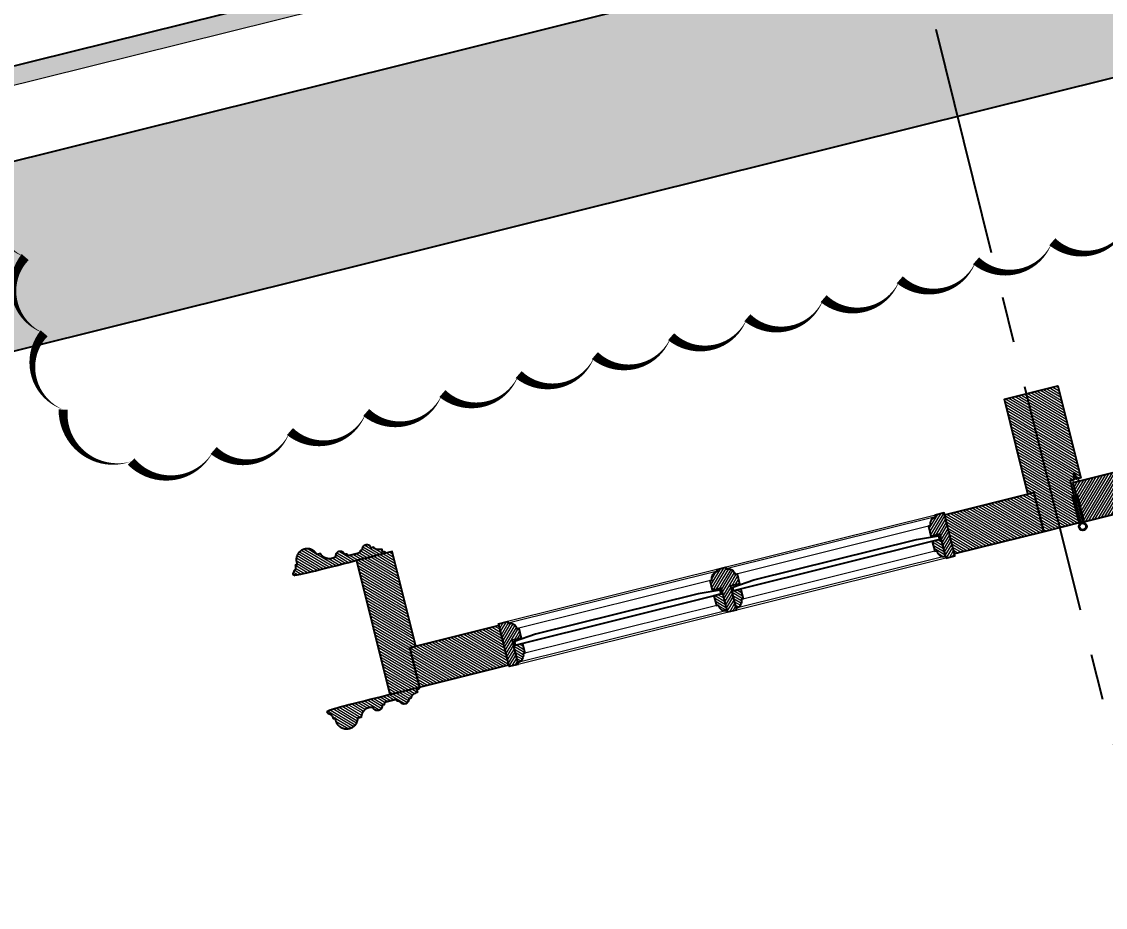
# Model space of a CAD drawing. Header units: inches. Extents: x 122939 to 389145, y 29603 to 574065.
# Drawn here: x 336200 to 337377, y 512353 to 513315 of the extents above; entities that cross this region are included whole.
import ezdxf

# ---------------------------------------------------------------- set-up
doc = ezdxf.new("R2010")
doc.units = ezdxf.units.IN
doc.header["$MEASUREMENT"] = 0
doc.linetypes.add('CENTER', pattern=[2, 1.25, -0.25, 0.25, -0.25])
for name, color, linetype in [('A-DIMESNION-1', 7, 'Continuous'), ('A-TEXT', 7, 'Continuous'), ('CQ marble hatch', 8, 'Continuous'), ('CQ Wall plan', 3, 'Continuous'), ('CQ wall section', 5, 'Continuous'), ('FURNITURE', 252, 'Continuous'), ('hatch', 8, 'Continuous'), ('Layer7', 8, 'Continuous')]:
    doc.layers.add(name, color=color, linetype=linetype)
doc.layers.add('CQ Marble', color=6, linetype='Continuous', lineweight=0)
doc.styles.add('romans', font='romans.shx')
doc.styles.get("Standard").update_dxf_attribs({"font": 'arial.ttf'})
doc.dimstyles.new('CQ Anno', dxfattribs={"dimscale": 40, "dimtxt": 2.2, "dimasz": 300, "dimexe": 1, "dimexo": 0.5, "dimgap": 0.5, "dimtad": 1, "dimrnd": 1, "dimdsep": 46, "dimtxsty": 'Standard', "dimblk": 'DOTSMALL', "dimcen": 0.0025, "dimdle": 0.5, "dimclrd": 8, "dimclre": 8, "dimclrt": 2, "dimazin": 2, "dimtfac": 1, "dimtix": 1, "dimtmove": 1, "dimatfit": 0, "dimfxl": 50, "dimtolj": 1, "dimtzin": 0, "dimlwd": -1, "dimarcsym": 1})
pattern_1 = [(148.971423, (333967.5382, 505888.1026), (-1.2886638, -2.1422758), [])]
pattern_2 = [(148.971423, (334930.805, 506127.7618), (-1.2886638, -2.1422758), [])]
pattern_3 = [(135, (247.5, 0), (-1.76776695, -1.76776695), [])]

# ---------------------------------------------------------------- blocks, each defined once
blk = doc.blocks.new('section a and b')
at = {"layer": 'CQ marble hatch', "ltscale": 1000}
h = blk.add_hatch(dxfattribs=at)
h.set_pattern_fill('ANSI36', color=256, scale=25, angle=-90, style=0)
h.set_pattern_definition([(315, (-98336.9395, 75766.195), (6.0766989, -1.65728152), [7.8125, -1.5625, 0, -1.5625])])
h.paths.add_polyline_path([(126942.6, -29210.5), (118702.1, -29210.5), (118702.1, -29190.5), (126942.6, -29190.5)])
at = {"layer": 'Layer7', "ltscale": 300}
h = blk.add_hatch(dxfattribs=at)
h.set_pattern_fill('AR-CONC', color=256, scale=10, style=0)
h.set_pattern_definition([(130, (126882.56, -934.096), (-71.72602, -6.27521), [7.5, -82.5]), (185, (126882.56, -934.096), (13.87513, 75.21921), [6, -66]), (79.5486, (126876.58, -934.62), (-57.85094, 68.94395), [6.37402, -70.11421]), (133.8158, (126882.56, -914.1), (-106.7241, -16.5519), [11.25, -123.75]), (83.3644, (126873.67, -915.47), (-93.46627, 97.4118), [9.56103, -105.1713]), (188.8158, (126882.56, -914.1), (-93.4662, 97.41186), [9, -99]), (159, (126872.56, -919.096), (-59.6907, -40.26189), [7.5, -82.5]), (214, (126872.56, -919.096), (-24.33153, 72.515), [6, -66]), (108.5486, (126867.586, -922.45), (-84.02226, 32.25305), [6.37402, -70.11421]), (142.5, (126882.56, -934.096), (-1.215986, 33.289385), [0, -65.2, 0, -67, 0, -66.25]), (172.5, (126882.56, -934.096), (-26.306954, 39.44117), [0, -38.2, 0, -63.7, 0, -25.25]), (212.5, (126904.86, -934.096), (-53.382244, -2.255487), [0, -25, 0, -78, 0, -103.5]), (222.5, (126914.86, -934.096), (-58.31862, 10.0105), [0, -32.5, 0, -51.8, 0, -73.5])])
h.paths.add_polyline_path([(118702.1, -29290.5), (126942.6, -29290.5), (126942.6, -29490.5), (118702.1, -29490.5)])
at = {"layer": 'CQ Marble'}
for p, q in [((118702.1, -29190.5, 0), (126942.6, -29190.5, 0)), ((118702.1, -29210.5, 0), (126942.6, -29210.5, 0))]:
    blk.add_line(p, q, dxfattribs=at)
at = {"layer": 'CQ Wall plan'}
blk.add_line((118702.1, -29290.5, 0), (126942.6, -29290.5, 0), dxfattribs=at)
blk.add_lwpolyline([(118702.1, -29490.5), (118702.1, -29490.5), (126942.6, -29490.5)], dxfattribs=at)
blk = doc.blocks.new('_DotSmall')
at = {"color": 0, "linetype": 'ByBlock', "const_width": 0.5}
blk.add_lwpolyline([(-0.0625, 0, 1), (0.0625, 0, 1)], format="xyb", close=True, dxfattribs=at)
blk = doc.blocks.new('*D285')
at = {"layer": 'A-DIMESNION-1', "color": 8, "lineweight": -2, "ltscale": 0.05, "transparency": 16777216}
for p, q in [((336598.7, 519154.1), (331167.4, 517802.8)), ((334379.5, 512815.8), (332523.1, 512354))]:
    blk.add_line(p, q, dxfattribs=at)
at = {"layer": 'A-DIMESNION-1', "color": 8, "ltscale": 0.05, "transparency": 16777216}
blk.add_line((332564.3, 512353.9), (331203.8, 517822.2), dxfattribs=at)
at = {"layer": 'Defpoints', "color": 0, "linetype": 'Continuous', "ltscale": 0.05, "transparency": 16777216}
for p in [(336618.1, 519159, 0), (331206.2, 517812.5), (334398.9, 512820.7)]:
    blk.add_point(p, dxfattribs=at)
at = {"layer": 'A-DIMESNION-1', "color": 8, "linetype": 'Continuous', "ltscale": 0.05, "transparency": 16777216, "xscale": 20, "yscale": 20, "zscale": 20}
for p, rotation in [((331206.2, 517812.5), 103.9714232843947), ((332561.9, 512363.6), 283.9714232843947)]:
    blk.add_blockref('_DotSmall', p, dxfattribs=dict(at, rotation=rotation))
at = {"layer": 'A-DIMESNION-1', "color": 2, "linetype": 'Continuous', "ltscale": 0.05, "transparency": 16777216, "insert": (331911.7, 515094.9), "char_height": 44, "attachment_point": 5, "rotation": 283.9714}
blk.add_mtext('\\A1;5615', dxfattribs=at)
blk = doc.blocks.new('A$C276B60FF')
at = {"layer": 'FURNITURE', "color": 0, "lineweight": 5}
for p, q in [((4, -4.7, -468.2), (5.3, -3.4, -468.2)), ((4, -6.4, -468.2), (5.2, -5.2, -468.2)), ((5.2, -4.4, -468.2), (4.2, -4.9, -468.2)), ((5.1, -6.2, -468.2), (4.2, -6.6, -468.2)), ((8, -4.7, -468.2), (6.7, -3.4, -468.2)), ((6.8, -4.4, -468.2), (7.9, -4.9, -468.2)), ((8, -6.4, -468.2), (6.9, -5.2, -468.2)), ((6.9, -6.2, -468.2), (7.9, -6.6, -468.2))]:
    blk.add_line(p, q, dxfattribs=at)
at = {"layer": 'FURNITURE', "color": 0, "lineweight": 5, "elevation": -468.2}
for points in [[(3, -9.9), (3, -7.9, -0.371091), (3.5, -7.4, -0.011049), (5, -7.3, -0.011049)], [(7, -7.3, -0.01116), (8.5, -7.4, -0.382087), (9, -7.9), (9, -9, -0.302252), (8.7, -9.5, -0.080721), (3.5, -10.4, -0.418), (3, -9.9)], [(6.7, -3.4), (6.7, -2.9, 0.873613), (5.4, -3), (5.3, -3.4)]]:
    blk.add_lwpolyline(points, format="xyb", dxfattribs=at)
for points in [[(5.1, -6.2), (5, -7.3)], [(5.2, -4.4), (5.2, -5.2)], [(6.9, -5.2), (6.8, -4.4)], [(7, -7.3), (6.9, -6.2)]]:
    blk.add_lwpolyline(points, dxfattribs=at)
at = {"layer": 'FURNITURE', "color": 0, "lineweight": 5}
for centre, start, end in [((4.1, -4.8, -468.2), 141.1325, 292.0729), ((4.1, -6.5, -468.2), 141.1325, 292.0729), ((7.9, -4.8, -468.2), 247.9271, 38.8675), ((7.9, -6.5, -468.2), 247.9271, 38.8675)]:
    blk.add_arc(centre, 0.1, start, end, dxfattribs=at)
blk = doc.blocks.new('french door top')
at = {"lineweight": 0}
h = blk.add_hatch(dxfattribs=at)
h.set_pattern_fill('ANSI31', color=8, scale=20, angle=90)
h.paths.add_polyline_path([(5903.7, 5862.5), (6003.7, 5862.5), (6003.7, 5906.5), (5903.7, 5906.5)])
h = blk.add_hatch(dxfattribs=at)
h.set_pattern_fill('ANSI31', color=8, scale=20)
h.paths.add_polyline_path([(6003.7, 5860.5), (6013.7, 5860.5), (6013.7, 5887.5), (6023.7, 5887.5), (6023.7, 5898.5), (6021.7, 5898.5, 0.414214), (6013.7, 5906.5), (6013.7, 5908.5), (6003.7, 5908.5)])
h = blk.add_hatch(dxfattribs=at)
h.set_pattern_fill('ANSI31', color=8, scale=20)
edge = h.paths.add_edge_path()
edge.add_line((6251.2, 5860.5), (6251.2, 5887.5))
edge.add_line((6251.2, 5887.5), (6241.2, 5887.5))
edge.add_line((6241.2, 5887.5), (6241.2, 5898.5))
edge.add_line((6241.2, 5898.5), (6243.2, 5898.5))
edge.add_arc((6251.2, 5898.5), 8, 90, 180, ccw=False)
edge.add_line((6251.2, 5906.5), (6251.2, 5908.5))
edge.add_line((6251.2, 5908.5), (6261.2, 5908.5))
edge.add_line((6261.2, 5908.5), (6261.2, 5906.5))
edge.add_arc((6261.2, 5898.5), 8, 0, 90, ccw=False)
edge.add_line((6269.2, 5898.5), (6271.2, 5898.5))
edge.add_line((6271.2, 5898.5), (6271.2, 5887.5))
edge.add_line((6271.2, 5887.5), (6261.2, 5887.5))
edge.add_line((6261.2, 5887.5), (6261.2, 5860.5))
edge.add_line((6261.2, 5860.5), (6251.2, 5860.5))
h = blk.add_hatch(dxfattribs=at)
h.set_pattern_fill('ANSI31', color=8, scale=20)
h.set_pattern_definition([(45, (247.5, 0), (-1.76776695, 1.76776695), [])])
edge = h.paths.add_edge_path()
edge.add_line((6498.7, 5860.5), (6498.7, 5887.5))
edge.add_line((6498.7, 5887.5), (6488.7, 5887.5))
edge.add_line((6488.7, 5887.5), (6488.7, 5898.5))
edge.add_line((6488.7, 5898.5), (6490.7, 5898.5))
edge.add_arc((6498.7, 5898.5), 8, 90, 180, ccw=False)
edge.add_line((6498.7, 5906.5), (6498.7, 5908.5))
edge.add_line((6498.7, 5908.5), (6508.7, 5908.5))
edge.add_line((6508.7, 5908.5), (6508.7, 5906.5))
edge.add_arc((6508.7, 5898.5), 8, 0, 90, ccw=False)
edge.add_line((6516.7, 5898.5), (6518.7, 5898.5))
edge.add_line((6518.7, 5898.5), (6518.7, 5887.5))
edge.add_line((6518.7, 5887.5), (6508.7, 5887.5))
edge.add_line((6508.7, 5887.5), (6508.7, 5860.5))
edge.add_line((6508.7, 5860.5), (6498.7, 5860.5))
h = blk.add_hatch(dxfattribs=at)
h.set_pattern_fill('ANSI31', color=8, scale=20)
h.paths.add_polyline_path([(6736.2, 5898.5), (6738.2, 5898.5, -0.414214), (6746.2, 5906.5), (6746.2, 5908.5), (6756.2, 5908.5), (6756.2, 5860.5), (6746.2, 5860.5), (6746.2, 5887.5), (6736.2, 5887.5)])
h = blk.add_hatch(dxfattribs=at)
h.set_pattern_fill('ANSI31', color=8, scale=20, angle=90)
edge = h.paths.add_edge_path()
edge.add_line((6856.2, 5862.5), (6756.2, 5862.5))
edge.add_line((6756.2, 5862.5), (6756.2, 5906.5))
edge.add_line((6756.2, 5906.5), (6855.8, 5906.5))
edge.add_line((6855.8, 5906.5), (6855.8, 5862.5))
h = blk.add_hatch(dxfattribs=at)
h.set_pattern_fill('ANSI31', color=8, scale=20, angle=90)
h.paths.add_polyline_path([(6023.7, 5881.5), (6013.7, 5881.5), (6013.7, 5862.5, 0.414214), (6021.7, 5870.5), (6023.7, 5870.5)])
h = blk.add_hatch(dxfattribs=at)
h.set_pattern_fill('ANSI31', color=8, scale=20, angle=90)
edge = h.paths.add_edge_path()
edge.add_line((6251.2, 5862.5), (6251.2, 5881.5))
edge.add_line((6251.2, 5881.5), (6241.2, 5881.5))
edge.add_line((6241.2, 5881.5), (6241.2, 5870.5))
edge.add_line((6241.2, 5870.5), (6243.2, 5870.5))
edge.add_arc((6251.2, 5870.5), 8, 180, 270)
h = blk.add_hatch(dxfattribs=at)
h.set_pattern_fill('ANSI31', color=8, scale=20, angle=90)
edge = h.paths.add_edge_path()
edge.add_line((6261.2, 5862.5), (6261.2, 5881.5))
edge.add_line((6261.2, 5881.5), (6271.2, 5881.5))
edge.add_line((6271.2, 5881.5), (6271.2, 5870.5))
edge.add_line((6271.2, 5870.5), (6269.2, 5870.5))
edge.add_arc((6261.2, 5870.5), 8, -90, 0, ccw=False)
h = blk.add_hatch(dxfattribs=at)
h.set_pattern_fill('ANSI31', color=8, scale=20, angle=90)
h.set_pattern_definition(pattern_3)
edge = h.paths.add_edge_path()
edge.add_line((6498.7, 5862.5), (6498.7, 5881.5))
edge.add_line((6498.7, 5881.5), (6488.7, 5881.5))
edge.add_line((6488.7, 5881.5), (6488.7, 5870.5))
edge.add_line((6488.7, 5870.5), (6490.7, 5870.5))
edge.add_arc((6498.7, 5870.5), 8, 180, 270)
h = blk.add_hatch(dxfattribs=at)
h.set_pattern_fill('ANSI31', color=8, scale=20, angle=90)
h.set_pattern_definition(pattern_3)
edge = h.paths.add_edge_path()
edge.add_line((6508.7, 5862.5), (6508.7, 5881.5))
edge.add_line((6508.7, 5881.5), (6518.7, 5881.5))
edge.add_line((6518.7, 5881.5), (6518.7, 5870.5))
edge.add_line((6518.7, 5870.5), (6516.7, 5870.5))
edge.add_arc((6508.7, 5870.5), 8, -90, 0, ccw=False)
h = blk.add_hatch(dxfattribs=at)
h.set_pattern_fill('ANSI31', color=8, scale=20, angle=90)
h.paths.add_polyline_path([(6736.2, 5881.5), (6746.2, 5881.5), (6746.2, 5862.5, -0.414214), (6738.2, 5870.5), (6736.2, 5870.5)])
at = {"color": 8, "lineweight": 0}
for p, q in [((6746.2, 5908.5), (6013.7, 5908.5)), ((6251.2, 5906.5), (6013.7, 5906.5)), ((6243.2, 5898.5), (6021.7, 5898.5)), ((6498.7, 5906.5), (6261.2, 5906.5)), ((6490.7, 5898.5), (6269.2, 5898.5)), ((6746.2, 5906.5), (6508.7, 5906.5)), ((6736.2, 5898.5), (6516.7, 5898.5)), ((6251.2, 5862.5), (6013.7, 5862.5)), ((6243.2, 5870.5), (6021.7, 5870.5)), ((6498.7, 5862.5), (6261.2, 5862.5)), ((6490.7, 5870.5), (6269.2, 5870.5)), ((6746.2, 5862.5), (6508.7, 5862.5)), ((6736.2, 5870.5), (6516.7, 5870.5)), ((6746.2, 5860.5), (6013.7, 5860.5))]:
    blk.add_line(p, q, dxfattribs=at)
at = {"color": 0, "lineweight": -2, "elevation": 0}
for points in [[(5903.7, 5862.5), (6003.7, 5862.5), (6003.7, 5906.5), (5903.7, 5906.5), (5903.7, 5862.5)], [(6856.2, 5862.5), (6756.2, 5862.5), (6756.2, 5906.5), (6855.8, 5906.5), (6855.8, 5862.5)]]:
    blk.add_lwpolyline(points, dxfattribs=at)
for points in [[(6013.7, 5860.5), (6003.7, 5860.5), (6003.7, 5908.5), (6013.7, 5908.5), (6013.7, 5906.5, -0.414214), (6021.7, 5898.5), (6023.7, 5898.5), (6023.7, 5887.5), (6013.7, 5887.5), (6013.7, 5860.5)], [(6746.2, 5860.5), (6756.2, 5860.5), (6756.2, 5908.5), (6746.2, 5908.5), (6746.2, 5906.5, 0.414214), (6738.2, 5898.5), (6736.2, 5898.5), (6736.2, 5887.5), (6746.2, 5887.5), (6746.2, 5860.5)], [(6013.7, 5862.5), (6013.7, 5881.5), (6023.7, 5881.5), (6023.7, 5870.5), (6021.7, 5870.5, -0.414214), (6013.7, 5862.5, 1)], [(6251.2, 5862.5), (6251.2, 5881.5), (6241.2, 5881.5), (6241.2, 5870.5), (6243.2, 5870.5, 0.414214), (6251.2, 5862.5, -1)], [(6261.2, 5862.5), (6261.2, 5881.5), (6271.2, 5881.5), (6271.2, 5870.5), (6269.2, 5870.5, -0.414214), (6261.2, 5862.5, 1)], [(6746.2, 5862.5), (6746.2, 5881.5), (6736.2, 5881.5), (6736.2, 5870.5), (6738.2, 5870.5, 0.414214), (6746.2, 5862.5, -1)]]:
    blk.add_lwpolyline(points, format="xyb", dxfattribs=at)
blk.add_lwpolyline([(6251.2, 5860.5), (6251.2, 5887.5), (6241.2, 5887.5), (6241.2, 5898.5), (6243.2, 5898.5, -0.414214), (6251.2, 5906.5), (6251.2, 5908.5), (6261.2, 5908.5), (6261.2, 5906.5, -0.414214), (6269.2, 5898.5), (6271.2, 5898.5), (6271.2, 5887.5), (6261.2, 5887.5), (6261.2, 5860.5)], format="xyb", close=True, dxfattribs=at)
at = {"color": 0, "lineweight": -2}
blk.add_lwpolyline([(6508.7, 5860.5), (6508.7, 5887.5), (6518.7, 5887.5), (6518.7, 5898.5), (6516.7, 5898.5, 0.414214), (6508.7, 5906.5), (6508.7, 5908.5), (6498.7, 5908.5), (6498.7, 5906.5, 0.414214), (6490.7, 5898.5), (6488.7, 5898.5), (6488.7, 5887.5), (6498.7, 5887.5), (6498.7, 5860.5)], format="xyb", close=True, dxfattribs=at)
at = {"color": 0, "elevation": 0}
for points in [[(6040, 5887.7), (6015.7, 5885.7), (6015.7, 5881.7), (6249.2, 5881.7), (6249.2, 5885.7), (6225, 5887.7)], [(6535, 5887.7), (6510.7, 5885.7), (6510.7, 5881.7), (6744.2, 5881.7), (6744.2, 5885.7), (6720, 5887.7)]]:
    blk.add_lwpolyline(points, close=True, dxfattribs=at)
at = {"color": 0}
blk.add_lwpolyline([(6287.5, 5887.7), (6263.2, 5885.7), (6263.2, 5881.7), (6496.7, 5881.7), (6496.7, 5885.7), (6472.5, 5887.7)], close=True, dxfattribs=at)
at = {"color": 0, "lineweight": -2}
for points in [[(6498.7, 5862.5), (6498.7, 5881.5), (6488.7, 5881.5), (6488.7, 5870.5), (6490.7, 5870.5, 0.414214), (6498.7, 5862.5, -1)], [(6508.7, 5862.5), (6508.7, 5881.5), (6518.7, 5881.5), (6518.7, 5870.5), (6516.7, 5870.5, -0.414214), (6508.7, 5862.5, 1)]]:
    blk.add_lwpolyline(points, format="xyb", dxfattribs=at)

msp = doc.modelspace()

# ---------------------------------------------------------------- hatches: boundary and pattern name
at = {"lineweight": 0}
h = msp.add_hatch(dxfattribs=at)
h.set_pattern_fill('ANSI31', color=8, scale=20, angle=103.971423)
h.set_pattern_definition(pattern_1)
h.paths.add_polyline_path([(337293.384, 512802.136), (337267.791, 512905), (337326.016, 512919.487), (337350.884, 512819.534), (337346.032, 512818.326), (337344.584, 512824.149), (337342.643, 512823.666), (337344.092, 512817.844), (337339.239, 512816.636), (337350.587, 512771.027), (337310.526, 512761.06), (337299.903, 512803.758)])
h = msp.add_hatch(dxfattribs=at)
h.set_pattern_fill('ANSI31', color=8, scale=20, angle=103.971423)
h.set_pattern_definition(pattern_1)
h.paths.add_polyline_path([(337310.526, 512761.06), (337213.485, 512736.916), (337202.861, 512779.614), (337299.903, 512803.758)])
h = msp.add_hatch(dxfattribs=at)
h.set_pattern_fill('ANSI31', color=8, scale=20, angle=13.971423)
h.set_pattern_definition([(58.971423, (333965.5147, 505887.5992), (-2.1422758, 1.2886638), [])])
h.paths.add_polyline_path([(337185.467, 512767.043), (337187.408, 512767.526, -0.41421356), (337193.24, 512777.221), (337192.757, 512779.161), (337202.461, 512781.576), (337214.05, 512734.996), (337204.346, 512732.581), (337197.827, 512758.783), (337188.123, 512756.368)])
h = msp.add_hatch(dxfattribs=at)
h.set_pattern_fill('ANSI31', color=8, scale=20, angle=103.971423)
h.set_pattern_definition(pattern_1)
edge = h.paths.add_edge_path()
edge.add_line((336591.922, 512741.849), (336593.095, 512737.137))
edge.add_line((336593.095, 512737.137), (336496.053, 512712.993))
edge.add_line((336496.053, 512712.993), (336494.946, 512717.444))
edge.add_line((336494.946, 512717.444), (336495.048, 512717.472))
edge.add_line((336495.048, 512717.472), (336495.15, 512717.503))
edge.add_line((336495.15, 512717.503), (336495.251, 512717.538))
edge.add_line((336495.251, 512717.538), (336495.351, 512717.577))
edge.add_line((336495.351, 512717.577), (336495.449, 512717.62))
edge.add_line((336495.449, 512717.62), (336495.546, 512717.666))
edge.add_line((336495.546, 512717.666), (336495.642, 512717.716))
edge.add_line((336495.642, 512717.716), (336495.736, 512717.77))
edge.add_line((336495.736, 512717.77), (336495.829, 512717.828))
edge.add_line((336495.829, 512717.828), (336495.921, 512717.888))
edge.add_line((336495.921, 512717.888), (336496.011, 512717.953))
edge.add_line((336496.011, 512717.953), (336496.099, 512718.021))
edge.add_line((336496.099, 512718.021), (336496.186, 512718.093))
edge.add_line((336496.186, 512718.093), (336496.271, 512718.167))
edge.add_line((336496.271, 512718.167), (336496.355, 512718.246))
edge.add_line((336496.355, 512718.246), (336496.436, 512718.327))
edge.add_line((336496.436, 512718.327), (336496.516, 512718.412))
edge.add_line((336496.516, 512718.412), (336496.594, 512718.501))
edge.add_line((336496.594, 512718.501), (336496.67, 512718.592))
edge.add_line((336496.67, 512718.592), (336496.743, 512718.686))
edge.add_line((336496.743, 512718.686), (336496.815, 512718.784))
edge.add_line((336496.815, 512718.784), (336496.885, 512718.884))
edge.add_line((336496.885, 512718.884), (336496.953, 512718.988))
edge.add_line((336496.953, 512718.988), (336497.018, 512719.094))
edge.add_line((336497.018, 512719.094), (336497.081, 512719.204))
edge.add_line((336497.081, 512719.204), (336497.142, 512719.316))
edge.add_line((336497.142, 512719.316), (336497.201, 512719.43))
edge.add_line((336497.201, 512719.43), (336497.258, 512719.548))
edge.add_line((336497.258, 512719.548), (336497.312, 512719.667))
edge.add_line((336497.312, 512719.667), (336497.363, 512719.79))
edge.add_line((336497.363, 512719.79), (336497.413, 512719.914))
edge.add_line((336497.413, 512719.914), (336497.46, 512720.042))
edge.add_line((336497.46, 512720.042), (336497.504, 512720.171))
edge.add_line((336497.504, 512720.171), (336497.546, 512720.302))
edge.add_line((336497.546, 512720.302), (336497.585, 512720.436))
edge.add_line((336497.585, 512720.436), (336497.622, 512720.572))
edge.add_line((336497.622, 512720.572), (336497.657, 512720.709))
edge.add_line((336497.657, 512720.709), (336497.688, 512720.849))
edge.add_line((336497.688, 512720.849), (336497.718, 512720.99))
edge.add_line((336497.718, 512720.99), (336497.744, 512721.133))
edge.add_line((336497.744, 512721.133), (336497.768, 512721.277))
edge.add_line((336497.768, 512721.277), (336497.789, 512721.423))
edge.add_line((336497.789, 512721.423), (336497.808, 512721.57))
edge.add_line((336497.808, 512721.57), (336497.824, 512721.719))
edge.add_line((336497.824, 512721.719), (336497.837, 512721.869))
edge.add_line((336497.837, 512721.869), (336497.847, 512722.02))
edge.add_line((336497.847, 512722.02), (336497.855, 512722.172))
edge.add_line((336497.855, 512722.172), (336497.86, 512722.326))
edge.add_line((336497.86, 512722.326), (336497.863, 512722.48))
edge.add_line((336497.863, 512722.48), (336497.862, 512722.634))
edge.add_line((336497.862, 512722.634), (336497.859, 512722.79))
edge.add_line((336497.859, 512722.79), (336497.854, 512722.946))
edge.add_line((336497.854, 512722.946), (336497.845, 512723.103))
edge.add_line((336497.845, 512723.103), (336497.834, 512723.26))
edge.add_line((336497.834, 512723.26), (336497.82, 512723.417))
edge.add_line((336497.82, 512723.417), (336497.804, 512723.575))
edge.add_line((336497.804, 512723.575), (336497.785, 512723.732))
edge.add_line((336497.785, 512723.732), (336497.763, 512723.89))
edge.add_line((336497.763, 512723.89), (336497.738, 512724.048))
edge.add_line((336497.738, 512724.048), (336497.711, 512724.205))
edge.add_line((336497.711, 512724.205), (336497.682, 512724.362))
edge.add_line((336497.682, 512724.362), (336497.649, 512724.519))
edge.add_line((336497.649, 512724.519), (336497.614, 512724.676))
edge.add_line((336497.614, 512724.676), (336497.577, 512724.832))
edge.add_line((336497.577, 512724.832), (336499.832, 512725.393))
edge.add_arc((336510.446, 512730.728), 11.879, 27.917513, 206.687745, ccw=False)
edge.add_line((336520.942, 512736.29), (336524.927, 512737.281))
edge.add_arc((336534.605, 512742.888), 11.184, 210.087299, 306.4262)
edge.add_arc((336546.35, 512734.6), 5.153, 380.015637, 547.92721, ccw=False)
edge.add_line((336551.192, 512736.363), (336553.499, 512736.938))
edge.add_line((336553.499, 512736.938), (336553.557, 512736.742))
edge.add_line((336553.557, 512736.742), (336553.632, 512736.55))
edge.add_line((336553.632, 512736.55), (336553.725, 512736.363))
edge.add_line((336553.725, 512736.363), (336553.834, 512736.184))
edge.add_line((336553.834, 512736.184), (336553.959, 512736.015))
edge.add_line((336553.959, 512736.015), (336554.098, 512735.858))
edge.add_line((336554.098, 512735.858), (336554.249, 512735.715))
edge.add_line((336554.249, 512735.715), (336554.411, 512735.587))
edge.add_line((336554.411, 512735.587), (336554.581, 512735.474))
edge.add_line((336554.581, 512735.474), (336554.76, 512735.377))
edge.add_line((336554.76, 512735.377), (336554.949, 512735.294))
edge.add_line((336554.949, 512735.294), (336555.146, 512735.227))
edge.add_line((336555.146, 512735.227), (336555.35, 512735.178))
edge.add_line((336555.35, 512735.178), (336555.558, 512735.147))
edge.add_line((336555.558, 512735.147), (336555.767, 512735.134))
edge.add_line((336555.767, 512735.134), (336555.976, 512735.14))
edge.add_line((336555.976, 512735.14), (336556.181, 512735.164))
edge.add_line((336556.181, 512735.164), (336556.381, 512735.204))
edge.add_line((336556.381, 512735.204), (336566.066, 512737.614))
edge.add_line((336566.066, 512737.614), (336566.262, 512737.672))
edge.add_line((336566.262, 512737.672), (336566.454, 512737.747))
edge.add_line((336566.454, 512737.747), (336566.641, 512737.839))
edge.add_line((336566.641, 512737.839), (336566.82, 512737.949))
edge.add_line((336566.82, 512737.949), (336566.989, 512738.074))
edge.add_line((336566.989, 512738.074), (336567.146, 512738.213))
edge.add_line((336567.146, 512738.213), (336567.289, 512738.364))
edge.add_line((336567.289, 512738.364), (336567.417, 512738.526))
edge.add_line((336567.417, 512738.526), (336567.53, 512738.696))
edge.add_line((336567.53, 512738.696), (336567.627, 512738.875))
edge.add_line((336567.627, 512738.875), (336567.71, 512739.064))
edge.add_line((336567.71, 512739.064), (336567.777, 512739.261))
edge.add_line((336567.777, 512739.261), (336567.826, 512739.465))
edge.add_line((336567.826, 512739.465), (336567.857, 512739.673))
edge.add_line((336567.857, 512739.673), (336567.87, 512739.882))
edge.add_line((336567.87, 512739.882), (336567.864, 512740.091))
edge.add_line((336567.864, 512740.091), (336567.84, 512740.296))
edge.add_line((336567.84, 512740.296), (336567.8, 512740.496))
edge.add_line((336567.8, 512740.496), (336570.107, 512741.07))
edge.add_line((336570.107, 512741.07), (336570.074, 512741.371))
edge.add_line((336570.074, 512741.371), (336570.059, 512741.68))
edge.add_line((336570.059, 512741.68), (336570.062, 512741.995))
edge.add_line((336570.062, 512741.995), (336570.086, 512742.315))
edge.add_line((336570.086, 512742.315), (336570.13, 512742.638))
edge.add_line((336570.13, 512742.638), (336570.195, 512742.962))
edge.add_line((336570.195, 512742.962), (336570.282, 512743.285))
edge.add_line((336570.282, 512743.285), (336570.391, 512743.604))
edge.add_line((336570.391, 512743.604), (336570.522, 512743.919))
edge.add_line((336570.522, 512743.919), (336570.675, 512744.225))
edge.add_line((336570.675, 512744.225), (336570.848, 512744.522))
edge.add_line((336570.848, 512744.522), (336571.04, 512744.807))
edge.add_line((336571.04, 512744.807), (336571.251, 512745.078))
edge.add_line((336571.251, 512745.078), (336571.478, 512745.333))
edge.add_line((336571.478, 512745.333), (336571.721, 512745.572))
edge.add_line((336571.721, 512745.572), (336571.977, 512745.792))
edge.add_line((336571.977, 512745.792), (336572.244, 512745.994))
edge.add_line((336572.244, 512745.994), (336572.52, 512746.175))
edge.add_line((336572.52, 512746.175), (336572.803, 512746.337))
edge.add_line((336572.803, 512746.337), (336573.092, 512746.478))
edge.add_line((336573.092, 512746.478), (336573.383, 512746.598))
edge.add_line((336573.383, 512746.598), (336573.675, 512746.699))
edge.add_line((336573.675, 512746.699), (336573.967, 512746.781))
edge.add_line((336573.967, 512746.781), (336574.263, 512746.846))
edge.add_line((336574.263, 512746.846), (336574.569, 512746.893))
edge.add_line((336574.569, 512746.893), (336574.882, 512746.923))
edge.add_line((336574.882, 512746.923), (336575.203, 512746.934))
edge.add_line((336575.203, 512746.934), (336575.529, 512746.924))
edge.add_line((336575.529, 512746.924), (336575.858, 512746.893))
edge.add_line((336575.858, 512746.893), (336576.188, 512746.84))
edge.add_line((336576.188, 512746.84), (336576.518, 512746.765))
edge.add_line((336576.518, 512746.765), (336576.844, 512746.668))
edge.add_line((336576.844, 512746.668), (336577.165, 512746.549))
edge.add_line((336577.165, 512746.549), (336577.478, 512746.408))
edge.add_line((336577.478, 512746.408), (336577.781, 512746.247))
edge.add_line((336577.781, 512746.247), (336578.073, 512746.066))
edge.add_line((336578.073, 512746.066), (336578.351, 512745.866))
edge.add_line((336578.351, 512745.866), (336578.614, 512745.65))
edge.add_line((336578.614, 512745.65), (336578.86, 512745.419))
edge.add_line((336578.86, 512745.419), (336579.089, 512745.175))
edge.add_line((336579.089, 512745.175), (336579.298, 512744.919))
edge.add_line((336579.298, 512744.919), (336579.488, 512744.654))
edge.add_line((336579.488, 512744.654), (336579.659, 512744.383))
edge.add_line((336579.659, 512744.383), (336579.81, 512744.106))
edge.add_line((336579.81, 512744.106), (336579.941, 512743.826))
edge.add_line((336579.941, 512743.826), (336580.053, 512743.544))
edge.add_line((336580.053, 512743.544), (336582.361, 512744.118))
edge.add_line((336582.361, 512744.118), (336582.812, 512743.751))
edge.add_line((336582.812, 512743.751), (336583.288, 512743.405))
edge.add_line((336583.288, 512743.405), (336583.787, 512743.082))
edge.add_line((336583.787, 512743.082), (336584.309, 512742.786))
edge.add_line((336584.309, 512742.786), (336584.85, 512742.517))
edge.add_line((336584.85, 512742.517), (336585.409, 512742.278))
edge.add_line((336585.409, 512742.278), (336585.982, 512742.07))
edge.add_line((336585.982, 512742.07), (336586.568, 512741.895))
edge.add_line((336586.568, 512741.895), (336587.164, 512741.754))
edge.add_line((336587.164, 512741.754), (336587.766, 512741.647))
edge.add_line((336587.766, 512741.647), (336588.372, 512741.575))
edge.add_line((336588.372, 512741.575), (336588.979, 512741.537))
edge.add_line((336588.979, 512741.537), (336589.583, 512741.534))
edge.add_line((336589.583, 512741.534), (336590.182, 512741.565))
edge.add_line((336590.182, 512741.565), (336590.773, 512741.628))
edge.add_line((336590.773, 512741.628), (336591.354, 512741.724))
edge.add_line((336591.354, 512741.724), (336591.922, 512741.849))
h = msp.add_hatch(dxfattribs=at)
h.set_pattern_fill('ANSI31', color=8, scale=20, angle=103.971423)
h.set_pattern_definition([(148.971423, (333965.5147, 505887.5992), (-1.2886638, -2.1422758), [])])
h.paths.add_polyline_path([(337189.572, 512750.546), (337199.276, 512752.96), (337203.863, 512734.522, -0.41421356), (337194.168, 512740.354), (337192.227, 512739.871)])
h = msp.add_hatch(dxfattribs=at)
h.set_pattern_fill('ANSI31', color=8, scale=20, angle=103.971423)
h.set_pattern_definition(pattern_1)
h.paths.add_polyline_path([(336600.198, 512584.331), (336632.495, 512592.367), (336621.872, 512635.065), (336628.391, 512636.687), (336602.799, 512739.551), (336563.982, 512729.894)])
h = msp.add_hatch(dxfattribs=at)
h.set_pattern_fill('ANSI31', color=8, scale=20, angle=13.971423)
h.set_pattern_definition([(58.971423, (334930.805, 506127.7618), (-2.1422758, 1.2886638), [])])
edge = h.paths.add_edge_path()
edge.add_line((336976.846, 512675.98), (336970.327, 512702.181))
edge.add_line((336970.327, 512702.181), (336980.031, 512704.595))
edge.add_line((336980.031, 512704.595), (336977.375, 512715.27))
edge.add_line((336977.375, 512715.27), (336975.434, 512714.787))
edge.add_arc((336967.671, 512712.856), 8, 373.971423, 463.971423)
edge.add_line((336965.74, 512720.619), (336965.257, 512722.56))
edge.add_line((336965.257, 512722.56), (336955.553, 512720.145))
edge.add_line((336955.553, 512720.145), (336956.035, 512718.204))
edge.add_arc((336957.967, 512710.441), 8, 463.971423, 553.971423)
edge.add_line((336950.204, 512708.51), (336948.263, 512708.027))
edge.add_line((336948.263, 512708.027), (336950.919, 512697.352))
edge.add_line((336950.919, 512697.352), (336960.623, 512699.767))
edge.add_line((336960.623, 512699.767), (336967.142, 512673.565))
edge.add_line((336967.142, 512673.565), (336976.846, 512675.98))
h = msp.add_hatch(dxfattribs=at)
h.set_pattern_fill('ANSI31', color=8, scale=20, angle=103.971423)
h.set_pattern_definition(pattern_2)
edge = h.paths.add_edge_path()
edge.add_line((336976.363, 512677.921), (336971.776, 512696.358))
edge.add_line((336971.776, 512696.358), (336981.48, 512698.773))
edge.add_line((336981.48, 512698.773), (336984.136, 512688.098))
edge.add_line((336984.136, 512688.098), (336982.195, 512687.615))
edge.add_arc((336974.431, 512685.684), 8, 283.971423, 373.971423, ccw=False)
h = msp.add_hatch(dxfattribs=at)
h.set_pattern_fill('ANSI31', color=8, scale=20, angle=103.971423)
h.set_pattern_definition(pattern_2)
edge = h.paths.add_edge_path()
edge.add_line((336966.659, 512675.506), (336962.071, 512693.944))
edge.add_line((336962.071, 512693.944), (336952.367, 512691.53))
edge.add_line((336952.367, 512691.53), (336955.023, 512680.855))
edge.add_line((336955.023, 512680.855), (336956.964, 512681.338))
edge.add_arc((336964.727, 512683.269), 8, 553.971423, 643.971423)
h = msp.add_hatch(dxfattribs=at)
h.set_pattern_fill('ANSI31', color=8, scale=20, angle=13.971423)
h.set_pattern_definition([(58.971423, (334687.5708, 506067.2455), (-2.1422758, 1.2886638), [])])
h.paths.add_polyline_path([(336740.253, 512656.274), (336738.313, 512655.792, 0.41421356), (336728.618, 512661.623), (336728.135, 512663.564), (336718.431, 512661.15), (336730.02, 512614.57), (336739.724, 512616.984), (336733.205, 512643.185), (336742.909, 512645.6)])
h = msp.add_hatch(dxfattribs=at)
h.set_pattern_fill('ANSI31', color=8, scale=20, angle=103.971423)
h.set_pattern_definition(pattern_1)
h.paths.add_polyline_path([(336632.495, 512592.367), (336729.537, 512616.511), (336718.914, 512659.209), (336621.872, 512635.065)])
h = msp.add_hatch(dxfattribs=at)
h.set_pattern_fill('ANSI31', color=8, scale=20, angle=103.971423)
h.set_pattern_definition([(148.971423, (334687.5708, 506067.2455), (-1.2886638, -2.1422758), [])])
h.paths.add_polyline_path([(336744.358, 512639.777), (336734.654, 512637.363), (336739.241, 512618.925, 0.41421356), (336745.073, 512628.62), (336747.014, 512629.103)])
h = msp.add_hatch(dxfattribs=at)
h.set_pattern_fill('ANSI31', color=8, scale=20, angle=103.971423)
h.set_pattern_definition(pattern_1)
edge = h.paths.add_edge_path()
edge.add_line((336630.483, 512586.862), (336629.31, 512591.574))
edge.add_line((336629.31, 512591.574), (336532.269, 512567.431))
edge.add_line((336532.269, 512567.431), (336533.376, 512562.98))
edge.add_line((336533.376, 512562.98), (336533.48, 512563.003))
edge.add_line((336533.48, 512563.003), (336533.585, 512563.023))
edge.add_line((336533.585, 512563.023), (336533.69, 512563.04))
edge.add_line((336533.69, 512563.04), (336533.796, 512563.052))
edge.add_line((336533.796, 512563.052), (336533.903, 512563.06))
edge.add_line((336533.903, 512563.06), (336534.011, 512563.065))
edge.add_line((336534.011, 512563.065), (336534.119, 512563.065))
edge.add_line((336534.119, 512563.065), (336534.227, 512563.062))
edge.add_line((336534.227, 512563.062), (336534.337, 512563.055))
edge.add_line((336534.337, 512563.055), (336534.446, 512563.044))
edge.add_line((336534.446, 512563.044), (336534.556, 512563.029))
edge.add_line((336534.556, 512563.029), (336534.666, 512563.011))
edge.add_line((336534.666, 512563.011), (336534.776, 512562.988))
edge.add_line((336534.776, 512562.988), (336534.886, 512562.962))
edge.add_line((336534.886, 512562.962), (336534.997, 512562.932))
edge.add_line((336534.997, 512562.932), (336535.107, 512562.898))
edge.add_line((336535.107, 512562.898), (336535.217, 512562.86))
edge.add_line((336535.217, 512562.86), (336535.327, 512562.819))
edge.add_line((336535.327, 512562.819), (336535.437, 512562.774))
edge.add_line((336535.437, 512562.774), (336535.546, 512562.725))
edge.add_line((336535.546, 512562.725), (336535.656, 512562.672))
edge.add_line((336535.656, 512562.672), (336535.764, 512562.616))
edge.add_line((336535.764, 512562.616), (336535.873, 512562.556))
edge.add_line((336535.873, 512562.556), (336535.98, 512562.493))
edge.add_line((336535.98, 512562.493), (336536.087, 512562.426))
edge.add_line((336536.087, 512562.426), (336536.194, 512562.356))
edge.add_line((336536.194, 512562.356), (336536.299, 512562.282))
edge.add_line((336536.299, 512562.282), (336536.404, 512562.205))
edge.add_line((336536.404, 512562.205), (336536.508, 512562.124))
edge.add_line((336536.508, 512562.124), (336536.611, 512562.04))
edge.add_line((336536.611, 512562.04), (336536.713, 512561.953))
edge.add_line((336536.713, 512561.953), (336536.814, 512561.863))
edge.add_line((336536.814, 512561.863), (336536.914, 512561.77))
edge.add_line((336536.914, 512561.77), (336537.013, 512561.673))
edge.add_line((336537.013, 512561.673), (336537.11, 512561.574))
edge.add_line((336537.11, 512561.574), (336537.206, 512561.471))
edge.add_line((336537.206, 512561.471), (336537.301, 512561.366))
edge.add_line((336537.301, 512561.366), (336537.394, 512561.257))
edge.add_line((336537.394, 512561.257), (336537.486, 512561.146))
edge.add_line((336537.486, 512561.146), (336537.577, 512561.032))
edge.add_line((336537.577, 512561.032), (336537.665, 512560.916))
edge.add_line((336537.665, 512560.916), (336537.753, 512560.797))
edge.add_line((336537.753, 512560.797), (336537.838, 512560.676))
edge.add_line((336537.838, 512560.676), (336537.922, 512560.552))
edge.add_line((336537.922, 512560.552), (336538.004, 512560.425))
edge.add_line((336538.004, 512560.425), (336538.084, 512560.297))
edge.add_line((336538.084, 512560.297), (336538.162, 512560.166))
edge.add_line((336538.162, 512560.166), (336538.238, 512560.033))
edge.add_line((336538.238, 512560.033), (336538.313, 512559.898))
edge.add_line((336538.313, 512559.898), (336538.385, 512559.761))
edge.add_line((336538.385, 512559.761), (336538.455, 512559.622))
edge.add_line((336538.455, 512559.622), (336538.523, 512559.482))
edge.add_line((336538.523, 512559.482), (336538.589, 512559.34))
edge.add_line((336538.589, 512559.34), (336538.653, 512559.196))
edge.add_line((336538.653, 512559.196), (336538.715, 512559.05))
edge.add_line((336538.715, 512559.05), (336538.774, 512558.903))
edge.add_line((336538.774, 512558.903), (336538.831, 512558.755))
edge.add_line((336538.831, 512558.755), (336538.885, 512558.605))
edge.add_line((336538.885, 512558.605), (336538.938, 512558.455))
edge.add_line((336538.938, 512558.455), (336538.988, 512558.303))
edge.add_line((336538.988, 512558.303), (336539.035, 512558.15))
edge.add_line((336539.035, 512558.15), (336539.08, 512557.996))
edge.add_line((336539.08, 512557.996), (336539.122, 512557.842))
edge.add_line((336539.122, 512557.842), (336539.162, 512557.686))
edge.add_line((336539.162, 512557.686), (336541.418, 512558.247))
edge.add_arc((336553.294, 512558.508), 11.879, 541.255101, 720.025333)
edge.add_line((336565.173, 512558.513), (336569.158, 512559.504))
edge.add_arc((336580.334, 512559.086), 11.184, 441.516646, 537.855547, ccw=False)
edge.add_arc((336586.826, 512571.912), 5.153, 200.015637, 367.92721)
edge.add_line((336591.93, 512572.622), (336594.238, 512573.196))
edge.add_line((336594.238, 512573.196), (336594.197, 512573.396))
edge.add_line((336594.197, 512573.396), (336594.173, 512573.601))
edge.add_line((336594.173, 512573.601), (336594.168, 512573.81))
edge.add_line((336594.168, 512573.81), (336594.18, 512574.019))
edge.add_line((336594.18, 512574.019), (336594.211, 512574.227))
edge.add_line((336594.211, 512574.227), (336594.261, 512574.43))
edge.add_line((336594.261, 512574.43), (336594.327, 512574.628))
edge.add_line((336594.327, 512574.628), (336594.41, 512574.817))
edge.add_line((336594.41, 512574.817), (336594.507, 512574.996))
edge.add_line((336594.507, 512574.996), (336594.62, 512575.166))
edge.add_line((336594.62, 512575.166), (336594.748, 512575.328))
edge.add_line((336594.748, 512575.328), (336594.892, 512575.479))
edge.add_line((336594.892, 512575.479), (336595.049, 512575.618))
edge.add_line((336595.049, 512575.618), (336595.217, 512575.743))
edge.add_line((336595.217, 512575.743), (336595.396, 512575.852))
edge.add_line((336595.396, 512575.852), (336595.583, 512575.945))
edge.add_line((336595.583, 512575.945), (336595.775, 512576.02))
edge.add_line((336595.775, 512576.02), (336595.971, 512576.078))
edge.add_line((336595.971, 512576.078), (336605.657, 512578.488))
edge.add_line((336605.657, 512578.488), (336605.856, 512578.528))
edge.add_line((336605.856, 512578.528), (336606.061, 512578.552))
edge.add_line((336606.061, 512578.552), (336606.27, 512578.558))
edge.add_line((336606.27, 512578.558), (336606.479, 512578.545))
edge.add_line((336606.479, 512578.545), (336606.687, 512578.514))
edge.add_line((336606.687, 512578.514), (336606.891, 512578.465))
edge.add_line((336606.891, 512578.465), (336607.088, 512578.398))
edge.add_line((336607.088, 512578.398), (336607.277, 512578.315))
edge.add_line((336607.277, 512578.315), (336607.456, 512578.218))
edge.add_line((336607.456, 512578.218), (336607.626, 512578.105))
edge.add_line((336607.626, 512578.105), (336607.788, 512577.977))
edge.add_line((336607.788, 512577.977), (336607.939, 512577.834))
edge.add_line((336607.939, 512577.834), (336608.078, 512577.677))
edge.add_line((336608.078, 512577.677), (336608.203, 512577.508))
edge.add_line((336608.203, 512577.508), (336608.313, 512577.329))
edge.add_line((336608.313, 512577.329), (336608.405, 512577.142))
edge.add_line((336608.405, 512577.142), (336608.481, 512576.95))
edge.add_line((336608.481, 512576.95), (336608.538, 512576.754))
edge.add_line((336608.538, 512576.754), (336610.846, 512577.328))
edge.add_line((336610.846, 512577.328), (336610.958, 512577.047))
edge.add_line((336610.958, 512577.047), (336611.089, 512576.767))
edge.add_line((336611.089, 512576.767), (336611.24, 512576.49))
edge.add_line((336611.24, 512576.49), (336611.41, 512576.218))
edge.add_line((336611.41, 512576.218), (336611.601, 512575.953))
edge.add_line((336611.601, 512575.953), (336611.81, 512575.698))
edge.add_line((336611.81, 512575.698), (336612.038, 512575.454))
edge.add_line((336612.038, 512575.454), (336612.285, 512575.222))
edge.add_line((336612.285, 512575.222), (336612.548, 512575.006))
edge.add_line((336612.548, 512575.006), (336612.826, 512574.807))
edge.add_line((336612.826, 512574.807), (336613.117, 512574.626))
edge.add_line((336613.117, 512574.626), (336613.421, 512574.464))
edge.add_line((336613.421, 512574.464), (336613.734, 512574.324))
edge.add_line((336613.734, 512574.324), (336614.055, 512574.204))
edge.add_line((336614.055, 512574.204), (336614.381, 512574.107))
edge.add_line((336614.381, 512574.107), (336614.71, 512574.033))
edge.add_line((336614.71, 512574.033), (336615.041, 512573.98))
edge.add_line((336615.041, 512573.98), (336615.37, 512573.949))
edge.add_line((336615.37, 512573.949), (336615.695, 512573.939))
edge.add_line((336615.695, 512573.939), (336616.016, 512573.949))
edge.add_line((336616.016, 512573.949), (336616.33, 512573.979))
edge.add_line((336616.33, 512573.979), (336616.636, 512574.027))
edge.add_line((336616.636, 512574.027), (336616.932, 512574.091))
edge.add_line((336616.932, 512574.091), (336617.224, 512574.173))
edge.add_line((336617.224, 512574.173), (336617.516, 512574.274))
edge.add_line((336617.516, 512574.274), (336617.807, 512574.395))
edge.add_line((336617.807, 512574.395), (336618.095, 512574.536))
edge.add_line((336618.095, 512574.536), (336618.379, 512574.697))
edge.add_line((336618.379, 512574.697), (336618.655, 512574.879))
edge.add_line((336618.655, 512574.879), (336618.922, 512575.08))
edge.add_line((336618.922, 512575.08), (336619.178, 512575.301))
edge.add_line((336619.178, 512575.301), (336619.42, 512575.539))
edge.add_line((336619.42, 512575.539), (336619.648, 512575.795))
edge.add_line((336619.648, 512575.795), (336619.859, 512576.066))
edge.add_line((336619.859, 512576.066), (336620.051, 512576.351))
edge.add_line((336620.051, 512576.351), (336620.224, 512576.648))
edge.add_line((336620.224, 512576.648), (336620.376, 512576.954))
edge.add_line((336620.376, 512576.954), (336620.507, 512577.268))
edge.add_line((336620.507, 512577.268), (336620.616, 512577.588))
edge.add_line((336620.616, 512577.588), (336620.704, 512577.911))
edge.add_line((336620.704, 512577.911), (336620.769, 512578.235))
edge.add_line((336620.769, 512578.235), (336620.813, 512578.558))
edge.add_line((336620.813, 512578.558), (336620.836, 512578.878))
edge.add_line((336620.836, 512578.878), (336620.84, 512579.193))
edge.add_line((336620.84, 512579.193), (336620.825, 512579.502))
edge.add_line((336620.825, 512579.502), (336620.792, 512579.803))
edge.add_line((336620.792, 512579.803), (336623.099, 512580.377))
edge.add_line((336623.099, 512580.377), (336623.326, 512580.913))
edge.add_line((336623.326, 512580.913), (336623.584, 512581.442))
edge.add_line((336623.584, 512581.442), (336623.874, 512581.961))
edge.add_line((336623.874, 512581.961), (336624.196, 512582.467))
edge.add_line((336624.196, 512582.467), (336624.548, 512582.958))
edge.add_line((336624.548, 512582.958), (336624.929, 512583.431))
edge.add_line((336624.929, 512583.431), (336625.339, 512583.884))
edge.add_line((336625.339, 512583.884), (336625.775, 512584.313))
edge.add_line((336625.775, 512584.313), (336626.235, 512584.717))
edge.add_line((336626.235, 512584.717), (336626.717, 512585.094))
edge.add_line((336626.717, 512585.094), (336627.218, 512585.441))
edge.add_line((336627.218, 512585.441), (336627.736, 512585.759))
edge.add_line((336627.736, 512585.759), (336628.269, 512586.044))
edge.add_line((336628.269, 512586.044), (336628.812, 512586.298))
edge.add_line((336628.812, 512586.298), (336629.364, 512586.519))
edge.add_line((336629.364, 512586.519), (336629.922, 512586.707))
edge.add_line((336629.922, 512586.707), (336630.483, 512586.862))

# ---------------------------------------------------------------- linework, layer by layer
at = {"color": 4}
msp.add_line((342083.481, 514732.578, 0.001), (330139.194, 511760.86, 0.001), dxfattribs=at)
at = {"color": 252}
for p, q in [((337349.333, 512769.198, 0.002), (337341.469, 512800.806, 0.002)), ((337343.078, 512801.206, 0.002), (337350.719, 512770.495, 0.002)), ((337345.443, 512801.794, 0.002), (337353.084, 512771.083, 0.002)), ((337354.916, 512770.587, 0.002), (337347.052, 512802.195, 0.002))]:
    msp.add_line(p, q, dxfattribs=at)
at = {"color": 8, "lineweight": 0}
for p, q in [((337196.041, 512779.978, 0.002), (336728.135, 512663.564, 0.002)), ((337193.157, 512777.2, 0.002), (336965.74, 512720.619, 0.002)), ((337185.385, 512767.022, 0.002), (336975.434, 512714.787, 0.002)), ((337204.263, 512732.561, 0.002), (336739.724, 512616.984, 0.002)), ((337203.78, 512734.502, 0.002), (336976.363, 512677.921, 0.002)), ((337192.145, 512739.851, 0.002), (336982.195, 512687.615, 0.002)), ((336956.035, 512718.204, 0.002), (336728.618, 512661.623, 0.002)), ((336950.204, 512708.51, 0.002), (336740.253, 512656.274, 0.002)), ((336966.659, 512675.506, 0.002), (336739.241, 512618.925, 0.002)), ((336956.964, 512681.338, 0.002), (336747.014, 512629.103, 0.002))]:
    msp.add_line(p, q, dxfattribs=at)
at = {"color": 0, "lineweight": -2}
msp.add_line((336975.634, 512686.539, 0.002), (336975.662, 512686.546, 0.002), dxfattribs=at)
at = {"color": 2}
msp.add_lwpolyline([(337402.623, 513096.601, 0, 10, -0.52056705), (337319.855, 513076.054, 0, 10, -0.52056705), (337237.035, 513055.378, 0, 10, -0.52056705), (337154.193, 513034.791, 0, 10, -0.52056705), (337071.425, 513014.245, 0, 10, -0.52056705), (336988.605, 512993.57, 0, 10, -0.52056705), (336905.764, 512972.981, 0, 10, -0.52056705), (336822.994, 512952.433, 0, 10, -0.52056705), (336740.176, 512931.762, 0, 10, -0.52056705), (336657.335, 512911.171, 0, 10, -0.52056705), (336574.564, 512890.622, 0, 10, -0.52056705), (336491.747, 512869.954, 0, 10, -0.52056705), (336408.906, 512849.36, 0, 10, -0.52056705), (336319.203, 512837.328, 0, 10, -0.52056705), (336245.368, 512893.787, 0, 10, -0.52056705), (336224.742, 512976.625, 0, 10, -0.52056705), (336204.167, 513059.445, 0, 10, -0.52056705), (336183.56, 513142.216, 0, 10, -0.52056705)], format="xyseb", dxfattribs=at)
at = {"color": 0, "lineweight": -2, "elevation": 0.002}
msp.add_lwpolyline([(337293.384, 512802.136), (337267.791, 512905), (337326.016, 512919.487), (337350.884, 512819.534), (337346.032, 512818.326), (337344.584, 512824.149), (337342.643, 512823.666), (337344.092, 512817.844), (337339.239, 512816.636), (337350.587, 512771.027), (337310.526, 512761.06), (337299.903, 512803.758)], close=True, dxfattribs=at)
for points in [[(337310.526, 512761.06), (337213.485, 512736.916), (337202.861, 512779.614), (337299.903, 512803.758), (337310.526, 512761.06)], [(336600.198, 512584.331), (336632.495, 512592.367), (336621.872, 512635.065), (336628.391, 512636.687), (336602.799, 512739.551), (336563.982, 512729.894), (336600.198, 512584.331)], [(336632.495, 512592.367), (336729.537, 512616.511), (336718.914, 512659.209), (336621.872, 512635.065), (336632.495, 512592.367)]]:
    msp.add_lwpolyline(points, dxfattribs=at)
for points in [[(337204.263, 512732.561), (337213.968, 512734.975), (337202.378, 512781.555), (337192.674, 512779.141), (337193.157, 512777.2, 0.41421356), (337187.325, 512767.505), (337185.385, 512767.022), (337188.04, 512756.348), (337197.745, 512758.762), (337204.263, 512732.561)], [(337203.78, 512734.502), (337199.193, 512752.94), (337189.489, 512750.525), (337192.145, 512739.851), (337194.086, 512740.333, 0.41421356), (337203.78, 512734.502, -1)], [(336976.363, 512677.921), (336971.776, 512696.358), (336981.48, 512698.773), (336984.136, 512688.098), (336982.195, 512687.615, -0.41421356), (336976.363, 512677.921, 1)], [(336966.659, 512675.506), (336962.071, 512693.944), (336952.367, 512691.53), (336955.023, 512680.855), (336956.964, 512681.338, 0.41421356), (336966.659, 512675.506, -1)], [(336739.724, 512616.984), (336730.02, 512614.57), (336718.431, 512661.15), (336728.135, 512663.564), (336728.618, 512661.623, -0.41421356), (336738.313, 512655.792), (336740.253, 512656.274), (336742.909, 512645.6), (336733.205, 512643.185), (336739.724, 512616.984)], [(336739.241, 512618.925), (336734.654, 512637.363), (336744.358, 512639.777), (336747.014, 512629.103), (336745.073, 512628.62, -0.41421356), (336739.241, 512618.925, 1)]]:
    msp.add_lwpolyline(points, format="xyb", dxfattribs=at)
at = {"color": 0, "elevation": 0.002}
for points in [[(337172.233, 512752.587), (337196.246, 512756.501), (337197.212, 512752.619), (336973.676, 512697.004), (336972.71, 512700.885), (336995.758, 512708.681)], [(336758.636, 512649.685), (336735.588, 512641.89), (336736.554, 512638.008), (336960.09, 512693.624), (336959.124, 512697.505), (336935.111, 512693.592)]]:
    msp.add_lwpolyline(points, close=True, dxfattribs=at)
at = {"color": 0, "lineweight": -2, "elevation": 0.002}
msp.add_lwpolyline([(336967.142, 512673.565), (336960.623, 512699.767), (336950.919, 512697.352), (336948.263, 512708.027), (336950.204, 512708.51, -0.41421356), (336956.035, 512718.204), (336955.553, 512720.145), (336965.257, 512722.56), (336965.74, 512720.619, -0.41421356), (336975.434, 512714.787), (336977.375, 512715.27), (336980.031, 512704.595), (336970.327, 512702.181), (336976.846, 512675.98)], format="xyb", close=True, dxfattribs=at)
at = {"color": 252}
for radius in [4.312, 3.533]:
    msp.add_circle((337352.9, 512766.775, 0.002), radius, dxfattribs=at)
at = {"color": 0, "lineweight": -2}
for points in [[(336499.832, 512725.393, 0.002), (336497.956, 512729.125, 0.002), (336498.131, 512735.856, 0.002), (336503.169, 512740.34, 0.002), (336504.997, 512741.284, 0.002), (336511.128, 512744.448, 0.002), (336517.712, 512742.386, 0.002), (336520.942, 512736.29, 0.002), (336522.271, 512736.62, 0.002), (336523.599, 512736.951, 0.002), (336524.927, 512737.281, 0.002), (336526.547, 512734.486, 0.002), (336529.166, 512732.595, 0.002), (336532.328, 512731.938, 0.002), (336535.491, 512731.28, 0.002), (336538.646, 512731.971, 0.002), (336541.246, 512733.889, 0.002), (336540.863, 512736.634, 0.002), (336542.415, 512738.931, 0.002), (336545.105, 512739.6, 0.002), (336547.795, 512740.27, 0.002), (336550.243, 512738.968, 0.002), (336551.192, 512736.363, 0.002), (336551.961, 512736.555, 0.002), (336552.73, 512736.746, 0.002), (336553.499, 512736.938, 0.002), (336553.653, 512736.317, 0.002), (336554.033, 512735.804, 0.002), (336554.581, 512735.474, 0.002), (336555.128, 512735.145, 0.002), (336555.76, 512735.05, 0.002), (336556.381, 512735.204, 0.002), (336559.609, 512736.007, 0.002), (336562.838, 512736.811, 0.002), (336566.066, 512737.614, 0.002), (336566.686, 512737.768, 0.002), (336567.2, 512738.148, 0.002), (336567.53, 512738.696, 0.002), (336567.859, 512739.243, 0.002), (336567.954, 512739.875, 0.002), (336567.8, 512740.496, 0.002), (336568.569, 512740.687, 0.002), (336569.338, 512740.878, 0.002), (336570.107, 512741.07, 0.002), (336569.725, 512743.815, 0.002), (336571.277, 512746.112, 0.002), (336573.967, 512746.781, 0.002), (336576.657, 512747.45, 0.002), (336579.104, 512746.149, 0.002), (336580.053, 512743.544, 0.002), (336580.822, 512743.736, 0.002), (336581.591, 512743.927, 0.002), (336582.361, 512744.118, 0.002), (336585.044, 512741.81, 0.002), (336588.488, 512740.992, 0.002), (336591.922, 512741.849, 0.002), (336592.313, 512740.278, 0.002), (336592.704, 512738.708, 0.002), (336593.095, 512737.137, 0.002), (336560.747, 512729.089, 0.002), (336528.4, 512721.041, 0.002), (336496.053, 512712.993, 0.002), (336495.684, 512714.477, 0.002), (336495.315, 512715.96, 0.002), (336494.946, 512717.444, 0.002), (336497.411, 512718.057, 0.002), (336498.501, 512721.117, 0.002), (336497.577, 512724.832, 0.002), (336498.329, 512725.019, 0.002), (336499.08, 512725.206, 0.002), (336499.832, 512725.393, 0.002)], [(336541.418, 512558.247, 0.002), (336541.509, 512554.072, 0.002), (336544.818, 512548.206, 0.002), (336551.37, 512546.606, 0.002), (336553.426, 512546.629, 0.002), (336560.326, 512546.706, 0.002), (336565.176, 512551.613, 0.002), (336565.173, 512558.513, 0.002), (336566.501, 512558.843, 0.002), (336567.829, 512559.174, 0.002), (336569.158, 512559.504, 0.002), (336569.279, 512562.732, 0.002), (336570.706, 512565.63, 0.002), (336573.192, 512567.693, 0.002), (336575.678, 512569.756, 0.002), (336578.789, 512570.624, 0.002), (336581.984, 512570.148, 0.002), (336582.933, 512567.543, 0.002), (336585.38, 512566.241, 0.002), (336588.07, 512566.911, 0.002), (336590.76, 512567.58, 0.002), (336592.312, 512569.877, 0.002), (336591.93, 512572.622, 0.002), (336592.699, 512572.814, 0.002), (336593.468, 512573.005, 0.002), (336594.238, 512573.196, 0.002), (336594.083, 512573.817, 0.002), (336594.178, 512574.449, 0.002), (336594.507, 512574.996, 0.002), (336594.837, 512575.544, 0.002), (336595.351, 512575.924, 0.002), (336595.971, 512576.078, 0.002), (336599.199, 512576.881, 0.002), (336602.428, 512577.684, 0.002), (336605.657, 512578.488, 0.002), (336606.277, 512578.642, 0.002), (336606.909, 512578.547, 0.002), (336607.456, 512578.218, 0.002), (336608.004, 512577.888, 0.002), (336608.384, 512577.375, 0.002), (336608.538, 512576.754, 0.002), (336609.307, 512576.946, 0.002), (336610.076, 512577.137, 0.002), (336610.846, 512577.328, 0.002), (336611.794, 512574.724, 0.002), (336614.242, 512573.422, 0.002), (336616.932, 512574.091, 0.002), (336619.622, 512574.761, 0.002), (336621.174, 512577.057, 0.002), (336620.792, 512579.803, 0.002), (336621.561, 512579.994, 0.002), (336622.33, 512580.186, 0.002), (336623.099, 512580.377, 0.002), (336624.388, 512583.674, 0.002), (336627.047, 512586.01, 0.002), (336630.483, 512586.862, 0.002), (336630.092, 512588.433, 0.002), (336629.701, 512590.004, 0.002), (336629.31, 512591.574, 0.002), (336596.963, 512583.527, 0.002), (336564.616, 512575.479, 0.002), (336532.269, 512567.431, 0.002), (336532.638, 512565.947, 0.002), (336533.007, 512564.463, 0.002), (336533.376, 512562.98, 0.002), (336535.842, 512563.593, 0.002), (336538.238, 512561.401, 0.002), (336539.162, 512557.686, 0.002), (336539.914, 512557.873, 0.002), (336540.666, 512558.06, 0.002), (336541.418, 512558.247, 0.002)]]:
    msp.add_rational_spline(points, [1, 0.873715131819, 0.807260537943, 0.933545406124, 1, 0.807260537943, 0.807260537943, 1, 1, 1, 1, 0.941962002808, 0.941962002808, 1, 0.941962002808, 0.941962002808, 1, 0.828935297383, 0.828935297383, 1, 0.828935297383, 0.828935297383, 1, 1, 1, 1, 0.949253021629, 0.949253021629, 1, 0.949253021629, 0.949253021629, 1, 1, 1, 1, 0.949253021629, 0.949253021629, 1, 0.949253021629, 0.949253021629, 1, 1, 1, 1, 0.828935297383, 0.828935297383, 1, 0.828935297383, 0.828935297383, 1, 1, 1, 1, 0.925454229704, 0.925454229704, 1, 1, 1, 1, 1, 1, 1, 1, 1, 1, 0.804737854124, 0.804737854124, 1, 1, 1, 1], degree=3, knots=[0, 0, 0, 0, 1.02217032, 1.56006464, 1.56006464, 1.56006464, 3.12012928, 3.12012928, 3.12012928, 7.22659855, 7.22659855, 7.22659855, 8.06731405, 8.06731405, 8.06731405, 8.90802956, 8.90802956, 8.90802956, 10.37333446, 10.37333446, 10.37333446, 11.83863935, 11.83863935, 11.83863935, 12.83863935, 12.83863935, 12.83863935, 13.62403752, 13.62403752, 13.62403752, 14.40943568, 14.40943568, 14.40943568, 15.40943568, 15.40943568, 15.40943568, 16.19483384, 16.19483384, 16.19483384, 16.98023201, 16.98023201, 16.98023201, 17.98023201, 17.98023201, 17.98023201, 19.4455369, 19.4455369, 19.4455369, 20.9108418, 20.9108418, 20.9108418, 21.9108418, 21.9108418, 21.9108418, 22.86569057, 22.86569057, 22.86569057, 23.86569057, 23.86569057, 23.86569057, 24.86569057, 24.86569057, 24.86569057, 25.86569057, 25.86569057, 25.86569057, 27.4364869, 27.4364869, 27.4364869, 28.4364869, 28.4364869, 28.4364869, 28.4364869], dxfattribs=at)
at = {"layer": 'hatch', "linetype": 'CENTER', "ltscale": 200}
msp.add_line((337543.674, 511899.687, 0.002), (335962.629, 518254.413, 0.002), dxfattribs=at)

# ---------------------------------------------------------------- block references
at = {"color": 0, "xscale": -1, "rotation": 13.97142328298562}
msp.add_blockref('french door top', (345421.36, 508737.794, 0.002), dxfattribs=at)
at = {"rotation": 13.97142328298569}
msp.add_blockref('A$C276B60FF', (337337.523, 512823.721, 468.18), dxfattribs=at)
at = {"layer": 'CQ wall section', "color": 0, "rotation": 13.97142328298569}
msp.add_blockref('section a and b', (211848.651, 512410.809, 0.002), dxfattribs=at)

# ---------------------------------------------------------------- texts
at = {"layer": 'A-TEXT', "color": 1, "style": 'romans'}
msp.add_text('CANCEL COLUMNS AND REPLACE BY FRENCH DOOR', height=500, rotation=13.971423, dxfattribs=at).set_placement((330472.186, 509317.602, 0))

# ---------------------------------------------------------------- dimensions: what is measured, and where the dimension line sits
at = {"layer": 'A-DIMESNION-1', "color": 64, "linetype": 'Continuous', "ltscale": 0.05}
dim = msp.add_linear_dim(base=(331206.233, 517812.5, 0), p1=(334398.919, 512820.672, 0), p2=(336618.089, 519158.961, 0.001), angle=103.971423, dimstyle='CQ Anno', override={"dimscale": 0, "dimasz": 1, "dimexe": 2, "dimexo": 1, "dimgap": 0.3, "dimcen": 0.005}, dxfattribs=at)
dim.commit()
dim.dimension.update_dxf_attribs({"geometry": '*D285', "text_midpoint": (331911.691, 515094.935, 0)})

doc.saveas('drawing.dxf')
